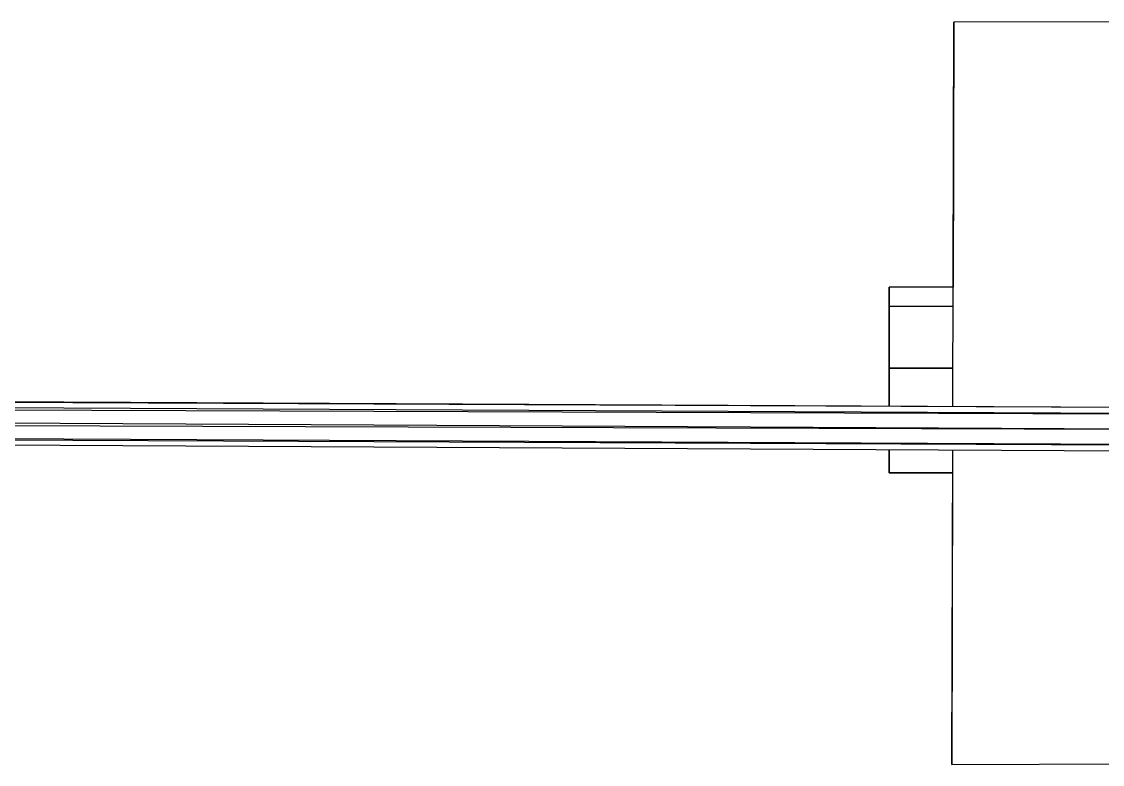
# Model space of a CAD drawing. Extents: x -32 to 51.8, y -51.6 to -5.5.
# Drawn here: x -5.4462 to -4.9529, y -27.8614 to -27.5225 of the extents above; entities that cross this region are included whole.
import ezdxf

# ---------------------------------------------------------------- set-up
doc = ezdxf.new("R2010")
doc.units = 0
doc.header["$MEASUREMENT"] = 0
doc.layers.get('0').update_dxf_attribs({"linetype": 'CONTINUOUS'})

msp = doc.modelspace()

# ---------------------------------------------------------------- linework, layer by layer
for p, q in [((-5.02116, -27.69803), (-5.02069, -27.52267)), ((-5.02069, -27.52267), (-5.02101, -27.64364)), ((-4.92197, -27.52245), (-5.02069, -27.52267)), ((-5.05028, -27.65987), (-5.05028, -27.64364)), ((-5.05028, -27.64364), (-5.05028, -27.65223)), ((-5.05028, -27.65223), (-5.05028, -27.64364)), ((-5.02101, -27.64364), (-5.05028, -27.64364)), ((-5.05028, -27.65223), (-5.05028, -27.68059)), ((-5.05028, -27.65223), (-5.02104, -27.65223)), ((-5.05028, -27.68059), (-5.05028, -27.65223)), ((-5.05028, -27.6914), (-5.05028, -27.65987)), ((-5.05028, -27.68059), (-5.05028, -27.69788)), ((-5.02111, -27.68059), (-5.05028, -27.68059)), ((-5.05028, -27.69788), (-5.05028, -27.68059)), ((-5.05028, -27.68059), (-5.02111, -27.68059)), ((-6.55979, -27.69017), (-4.8514, -27.69889)), ((-4.8514, -27.69891), (-6.55979, -27.69142)), ((-4.8514, -27.70179), (-6.55979, -27.69302)), ((-5.05028, -27.69788), (-5.05028, -27.6914)), ((-4.8514, -27.70183), (-6.55979, -27.69609)), ((-4.8514, -27.70885), (-6.55979, -27.69999)), ((-4.8514, -27.7089), (-6.55979, -27.70308)), ((-4.8514, -27.71595), (-6.55979, -27.70699)), ((-6.55979, -27.70828), (-4.8514, -27.71597)), ((-4.8514, -27.71892), (-6.55979, -27.70993)), ((-5.05028, -27.71787), (-5.05028, -27.72835)), ((-5.05028, -27.72835), (-5.05028, -27.71787)), ((-5.02159, -27.86138), (-5.02121, -27.71803)), ((-5.05028, -27.72835), (-5.02124, -27.72835)), ((-5.05028, -27.72835), (-5.05028, -27.72835)), ((-5.02124, -27.72835), (-5.05028, -27.72835)), ((-5.02124, -27.72835), (-5.02159, -27.86138)), ((-5.02159, -27.86138), (-4.92318, -27.86116))]:
    msp.add_line(p, q)

doc.saveas('drawing.dxf')
